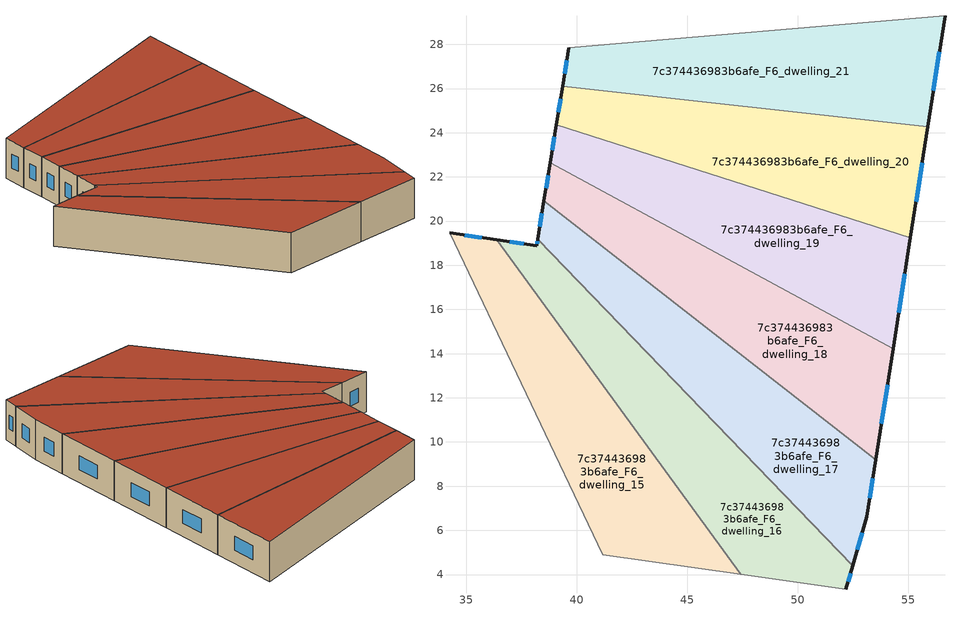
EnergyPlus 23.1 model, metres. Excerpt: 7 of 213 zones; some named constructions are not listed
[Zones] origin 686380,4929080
7c374436983b6afe_F6_dwelling_15
 floor to 7c374436983b6afe_F5_dwelling_15 (EU_floor_Construction): 36.39,19.15 47.42,4.01 41.18,4.91 34.24,19.46 z18
 wall outside (EU_wall_Construction): 36.39,19.15 34.24,19.46 z18:21
 wall to 7c374436983b6afe_F6_dwelling_16 (EU_wall_Construction): 47.42,4.01 36.39,19.15 z18:21
 wall adiabatic (EU_wall_Construction): 41.18,4.91 47.42,4.01 z18:21
 wall to 7c374436983b6afe_F6_dwelling_14 (EU_wall_Construction): 34.24,19.46 41.18,4.91 z18:21
 window (EU_Window_Construction): 35.69,19.25 34.94,19.36 z18.98:20.02
 roof outside (EU_roof_Construction): 47.42,4.01 36.39,19.15 34.24,19.46 41.18,4.91 z21
7c374436983b6afe_F6_dwelling_16
 floor to 7c374436983b6afe_F5_dwelling_16 (EU_floor_Construction): 38.24,19.18 52.5,4.41 52.19,3.33 47.42,4.01 36.39,19.15 38.19,18.89 z18
 wall outside (EU_wall_Construction): 38.24,19.18 38.19,18.89 36.39,19.15 / 52.19,3.33 52.5,4.41 z18:21
 wall to 7c374436983b6afe_F6_dwelling_17 (EU_wall_Construction): 52.5,4.41 38.24,19.18 z18:21
 wall adiabatic (EU_wall_Construction): 47.42,4.01 52.19,3.33 z18:21
 window (EU_Window_Construction): 37.6,18.97 36.98,19.07 / 38.22,19.09 38.2,18.98 / 52.29,3.68 52.4,4.06 z18.98:20.02
 roof outside (EU_roof_Construction): 52.19,3.33 52.5,4.41 38.24,19.18 38.19,18.89 36.39,19.15 47.42,4.01 z21
7c374436983b6afe_F6_dwelling_17
 floor to 7c374436983b6afe_F5_dwelling_17 (EU_floor_Construction): 53.54,9.2 53.14,6.61 52.5,4.41 38.24,19.18 38.52,20.91 z18
 wall outside (EU_wall_Construction): 38.52,20.91 38.24,19.18 / 52.5,4.41 53.14,6.61 53.54,9.2 z18:21
 wall to 7c374436983b6afe_F6_dwelling_18 (EU_wall_Construction): 53.54,9.2 38.52,20.91 z18:21
 window (EU_Window_Construction): 38.43,20.35 38.33,19.74 / 53.27,7.45 53.41,8.36 / 52.71,5.12 52.93,5.89 z18.98:20.02
 roof outside (EU_roof_Construction): 52.5,4.41 53.14,6.61 53.54,9.2 38.52,20.91 38.24,19.18 z21
7c374436983b6afe_F6_dwelling_18
 floor to 7c374436983b6afe_F5_dwelling_18 (EU_floor_Construction): 54.32,14.22 53.54,9.2 38.52,20.91 38.8,22.64 z18
 wall outside (EU_wall_Construction): 38.8,22.64 38.52,20.91 / 53.54,9.2 54.32,14.22 z18:21
 wall to 7c374436983b6afe_F6_dwelling_19 (EU_wall_Construction): 54.32,14.22 38.8,22.64 z18:21
 window (EU_Window_Construction): 38.71,22.08 38.61,21.47 / 53.8,10.83 54.07,12.59 z18.98:20.02
 roof outside (EU_roof_Construction): 53.54,9.2 54.32,14.22 38.8,22.64 38.52,20.91 z21
7c374436983b6afe_F6_dwelling_19
 floor to 7c374436983b6afe_F5_dwelling_19 (EU_floor_Construction): 55.1,19.24 54.32,14.22 38.8,22.64 39.08,24.37 z18
 wall outside (EU_wall_Construction): 39.08,24.37 38.8,22.64 / 54.32,14.22 55.1,19.24 z18:21
 wall to 7c374436983b6afe_F6_dwelling_20 (EU_wall_Construction): 55.1,19.24 39.08,24.37 z18:21
 window (EU_Window_Construction): 38.99,23.81 38.89,23.2 / 54.58,15.85 54.85,17.61 z18.98:20.02
 roof outside (EU_roof_Construction): 54.32,14.22 55.1,19.24 39.08,24.37 38.8,22.64 z21
7c374436983b6afe_F6_dwelling_20
 floor to 7c374436983b6afe_F5_dwelling_20 (EU_floor_Construction): 55.89,24.27 55.1,19.24 39.08,24.37 39.36,26.11 z18
 wall outside (EU_wall_Construction): 39.36,26.11 39.08,24.37 / 55.1,19.24 55.89,24.27 z18:21
 wall to 7c374436983b6afe_F6_dwelling_21 (EU_wall_Construction): 55.89,24.27 39.36,26.11 z18:21
 window (EU_Window_Construction): 39.27,25.54 39.17,24.94 / 55.36,20.88 55.63,22.64 z18.98:20.02
 roof outside (EU_roof_Construction): 55.1,19.24 55.89,24.27 39.36,26.11 39.08,24.37 z21
7c374436983b6afe_F6_dwelling_21
 floor to 7c374436983b6afe_F5_dwelling_21 (EU_floor_Construction): 56.67,29.3 55.89,24.27 39.36,26.11 39.65,27.85 z18
 wall outside (EU_wall_Construction): 39.65,27.85 39.36,26.11 / 55.89,24.27 56.67,29.3 z18:21
 wall to 7c374436983b6afe_F6_dwelling_22 (EU_wall_Construction): 56.67,29.3 39.65,27.85 z18:21
 window (EU_Window_Construction): 39.55,27.28 39.46,26.67 / 56.14,25.91 56.42,27.66 z18.98:20.02
 roof outside (EU_roof_Construction): 55.89,24.27 56.67,29.3 39.65,27.85 39.36,26.11 z21
[SCHEDULE:FILE] Column Number=1; Rows to Skip at Top=0; Number of Hours of Data=8760; Column Separator=Comma; Interpolate to Timestep=No; Minutes per Item=60; Adjust Schedule for Daylight Savings=Yes
Name | File
EU_Step8_GainSchedule_7c374436983b6afe_F1_dwelling_26_f000 | ../../schedules/7c374436983b6afe/7c374436983b6afe_F1_dwelling_26_f000_gain.csv
EU_Step8_GainSchedule_7c374436983b6afe_F1_dwelling_27_f000 | ../../schedules/7c374436983b6afe/7c374436983b6afe_F1_dwelling_27_f000_gain.csv
EU_Step8_GainSchedule_7c374436983b6afe_F1_dwelling_28_f000 | ../../schedules/7c374436983b6afe/7c374436983b6afe_F1_dwelling_28_f000_gain.csv
EU_Step8_GainSchedule_7c374436983b6afe_F1_dwelling_29_f000 | ../../schedules/7c374436983b6afe/7c374436983b6afe_F1_dwelling_29_f000_gain.csv
EU_Step8_GainSchedule_7c374436983b6afe_F1_dwelling_30_f000 | ../../schedules/7c374436983b6afe/7c374436983b6afe_F1_dwelling_30_f000_gain.csv
EU_Step8_GainSchedule_7c374436983b6afe_F3_dwelling_14_f000 | ../../schedules/7c374436983b6afe/7c374436983b6afe_F3_dwelling_14_f000_gain.csv
EU_Step8_GainSchedule_7c374436983b6afe_F3_dwelling_15_f000 | ../../schedules/7c374436983b6afe/7c374436983b6afe_F3_dwelling_15_f000_gain.csv
EU_Step8_GainSchedule_7c374436983b6afe_F3_dwelling_16_f000 | ../../schedules/7c374436983b6afe/7c374436983b6afe_F3_dwelling_16_f000_gain.csv
EU_Step8_GainSchedule_7c374436983b6afe_F3_dwelling_17_f000 | ../../schedules/7c374436983b6afe/7c374436983b6afe_F3_dwelling_17_f000_gain.csv
EU_Step8_GainSchedule_7c374436983b6afe_F3_dwelling_18_f000 | ../../schedules/7c374436983b6afe/7c374436983b6afe_F3_dwelling_18_f000_gain.csv
EU_Step8_GainSchedule_7c374436983b6afe_F3_dwelling_19_f000 | ../../schedules/7c374436983b6afe/7c374436983b6afe_F3_dwelling_19_f000_gain.csv
EU_Step8_GainSchedule_7c374436983b6afe_F3_dwelling_20_f000 | ../../schedules/7c374436983b6afe/7c374436983b6afe_F3_dwelling_20_f000_gain.csv
EU_Step8_GainSchedule_7c374436983b6afe_F3_dwelling_21_f000 | ../../schedules/7c374436983b6afe/7c374436983b6afe_F3_dwelling_21_f000_gain.csv
EU_Step8_GainSchedule_7c374436983b6afe_F3_dwelling_22_f000 | ../../schedules/7c374436983b6afe/7c374436983b6afe_F3_dwelling_22_f000_gain.csv
EU_Step8_GainSchedule_7c374436983b6afe_F3_dwelling_23_f000 | ../../schedules/7c374436983b6afe/7c374436983b6afe_F3_dwelling_23_f000_gain.csv
EU_Step8_GainSchedule_7c374436983b6afe_F3_dwelling_24_f000 | ../../schedules/7c374436983b6afe/7c374436983b6afe_F3_dwelling_24_f000_gain.csv
EU_Step8_GainSchedule_7c374436983b6afe_F3_dwelling_25_f000 | ../../schedules/7c374436983b6afe/7c374436983b6afe_F3_dwelling_25_f000_gain.csv
EU_Step8_GainSchedule_7c374436983b6afe_F3_dwelling_26_f000 | ../../schedules/7c374436983b6afe/7c374436983b6afe_F3_dwelling_26_f000_gain.csv
EU_Step8_GainSchedule_7c374436983b6afe_F3_dwelling_27_f000 | ../../schedules/7c374436983b6afe/7c374436983b6afe_F3_dwelling_27_f000_gain.csv
EU_Step8_GainSchedule_7c374436983b6afe_F3_dwelling_28_f000 | ../../schedules/7c374436983b6afe/7c374436983b6afe_F3_dwelling_28_f000_gain.csv
EU_Step8_GainSchedule_7c374436983b6afe_F3_dwelling_29_f000 | ../../schedules/7c374436983b6afe/7c374436983b6afe_F3_dwelling_29_f000_gain.csv
